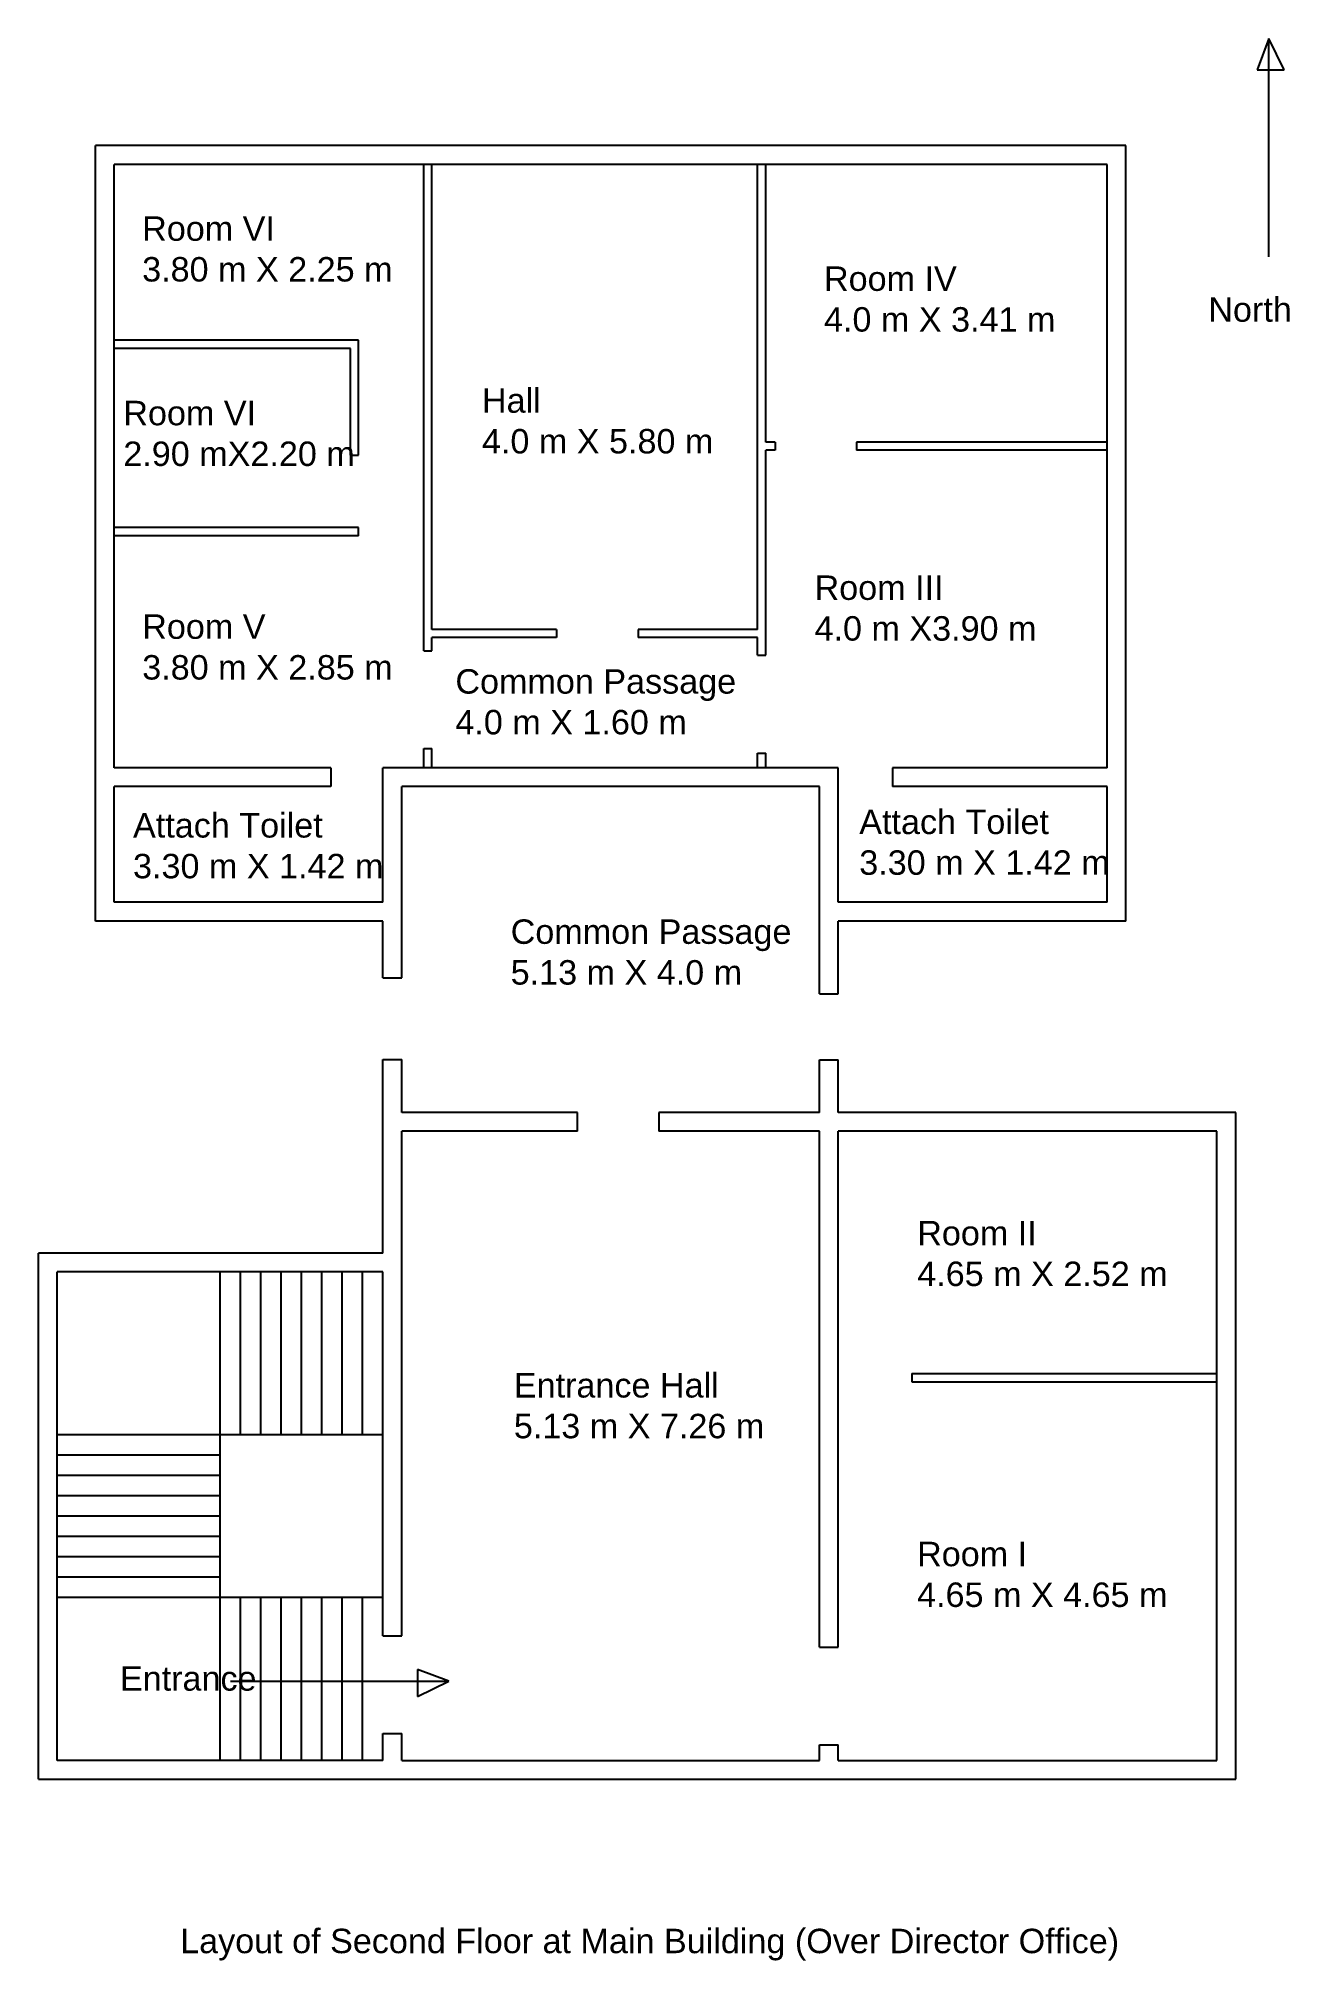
# Model space of a CAD drawing. Header units: millimetres. Extents: x 3020.8 to 3036.1, y 803.5 to 827.1.
import ezdxf

# ---------------------------------------------------------------- set-up
doc = ezdxf.new("R2010")
doc.units = ezdxf.units.MM
doc.styles.get("Standard").update_dxf_attribs({"font": 'arial.ttf'})

msp = doc.modelspace()

# ---------------------------------------------------------------- linework, layer by layer
for p, q in [((3035.884, 827.103), (3035.741, 826.719)), ((3035.884, 824.422), (3035.884, 827.103)), ((3036.071, 826.719), (3035.884, 827.103)), ((3035.741, 826.719), (3036.071, 826.719)), ((3021.476, 818.147), (3021.476, 825.787)), ((3034.126, 825.787), (3021.476, 825.787)), ((3034.126, 817.917), (3034.126, 825.787)), ((3021.706, 818.147), (3021.706, 825.557)), ((3033.896, 825.557), (3021.706, 825.557)), ((3025.506, 819.585), (3025.506, 825.557)), ((3025.606, 819.847), (3025.606, 825.557)), ((3029.606, 819.847), (3029.606, 825.557)), ((3029.706, 822.147), (3029.706, 825.557)), ((3033.896, 818.147), (3033.896, 825.557)), ((3024.706, 823.397), (3021.706, 823.397)), ((3024.706, 821.987), (3024.706, 823.397)), ((3024.606, 823.297), (3021.706, 823.297)), ((3024.606, 821.987), (3024.606, 823.297)), ((3024.606, 821.987), (3024.706, 821.987)), ((3029.82, 822.147), (3029.706, 822.147)), ((3029.82, 822.047), (3029.706, 822.047)), ((3029.706, 819.53), (3029.706, 822.047)), ((3029.82, 822.147), (3029.82, 822.047)), ((3033.896, 822.147), (3030.82, 822.147)), ((3030.82, 822.147), (3030.82, 822.047)), ((3033.896, 822.047), (3030.82, 822.047)), ((3024.706, 821.097), (3021.706, 821.097)), ((3024.706, 820.997), (3024.706, 821.097)), ((3024.706, 820.997), (3021.706, 820.997)), ((3027.138, 819.847), (3025.606, 819.847)), ((3027.138, 819.847), (3027.138, 819.747)), ((3029.606, 819.847), (3028.138, 819.847)), ((3028.138, 819.847), (3028.138, 819.747)), ((3027.138, 819.747), (3025.606, 819.747)), ((3025.606, 819.585), (3025.606, 819.747)), ((3029.606, 819.747), (3028.138, 819.747)), ((3029.606, 819.53), (3029.606, 819.747)), ((3025.506, 819.585), (3025.606, 819.585)), ((3029.606, 819.53), (3029.706, 819.53)), ((3025.506, 818.147), (3025.506, 818.385)), ((3025.506, 818.385), (3025.606, 818.385)), ((3025.606, 818.147), (3025.606, 818.385)), ((3029.606, 818.147), (3029.606, 818.33)), ((3029.606, 818.33), (3029.706, 818.33)), ((3029.706, 818.147), (3029.706, 818.33)), ((3021.476, 816.267), (3021.476, 818.147)), ((3024.365, 818.147), (3021.706, 818.147)), ((3024.365, 818.147), (3024.365, 817.917)), ((3025.006, 816.497), (3025.006, 818.147)), ((3030.596, 818.147), (3025.006, 818.147)), ((3030.596, 816.497), (3030.596, 818.147)), ((3033.896, 818.147), (3031.261, 818.147)), ((3031.261, 818.147), (3031.261, 817.917)), ((3034.126, 816.267), (3034.126, 818.147)), ((3021.706, 816.497), (3021.706, 817.917)), ((3024.365, 817.917), (3021.706, 817.917)), ((3030.366, 817.917), (3025.236, 817.917)), ((3025.236, 815.568), (3025.236, 817.917)), ((3030.366, 815.375), (3030.366, 817.917)), ((3033.896, 817.917), (3031.261, 817.917)), ((3033.896, 816.497), (3033.896, 817.917)), ((3025.006, 816.497), (3021.706, 816.497)), ((3033.896, 816.497), (3030.596, 816.497)), ((3025.006, 816.267), (3021.476, 816.267)), ((3025.006, 815.568), (3025.006, 816.267)), ((3034.126, 816.267), (3030.596, 816.267)), ((3030.596, 815.375), (3030.596, 816.267)), ((3025.006, 815.568), (3025.236, 815.568)), ((3030.366, 815.375), (3030.596, 815.375)), ((3025.006, 812.191), (3025.006, 814.568)), ((3025.006, 814.568), (3025.236, 814.568)), ((3025.236, 813.917), (3025.236, 814.568)), ((3030.366, 813.917), (3030.366, 814.563)), ((3030.366, 814.563), (3030.596, 814.563)), ((3030.596, 813.917), (3030.596, 814.563)), ((3027.393, 813.917), (3025.236, 813.917)), ((3025.236, 807.493), (3025.236, 813.687)), ((3027.393, 813.687), (3025.236, 813.687)), ((3027.393, 813.687), (3027.393, 813.917)), ((3028.393, 813.917), (3028.393, 813.687)), ((3030.366, 813.917), (3028.393, 813.917)), ((3030.366, 813.687), (3028.393, 813.687)), ((3030.366, 807.353), (3030.366, 813.687)), ((3035.476, 813.917), (3030.596, 813.917)), ((3035.246, 813.687), (3030.596, 813.687)), ((3030.596, 807.353), (3030.596, 813.687)), ((3035.246, 805.961), (3035.246, 813.687)), ((3035.476, 805.731), (3035.476, 813.917)), ((3020.776, 805.731), (3020.776, 812.191)), ((3025.006, 812.191), (3020.776, 812.191)), ((3021.006, 805.961), (3021.006, 811.961)), ((3025.006, 811.961), (3021.006, 811.961)), ((3023.006, 805.961), (3023.006, 811.961)), ((3023.256, 809.961), (3023.256, 811.961)), ((3023.506, 809.961), (3023.506, 811.961)), ((3023.756, 809.961), (3023.756, 811.961)), ((3024.006, 809.961), (3024.006, 811.961)), ((3024.256, 809.961), (3024.256, 811.961)), ((3024.506, 809.961), (3024.506, 811.961)), ((3024.756, 809.961), (3024.756, 811.961)), ((3025.006, 807.493), (3025.006, 811.961)), ((3031.501, 810.711), (3031.501, 810.611)), ((3031.501, 810.711), (3035.246, 810.711)), ((3031.501, 810.611), (3035.246, 810.611)), ((3025.006, 809.961), (3021.006, 809.961)), ((3023.006, 809.711), (3021.006, 809.711)), ((3023.006, 809.461), (3021.006, 809.461)), ((3023.006, 809.211), (3021.006, 809.211)), ((3023.006, 808.961), (3021.006, 808.961)), ((3023.006, 808.711), (3021.006, 808.711)), ((3023.006, 808.461), (3021.006, 808.461)), ((3023.006, 808.211), (3021.006, 808.211)), ((3025.006, 807.961), (3021.006, 807.961)), ((3023.256, 805.961), (3023.256, 807.961)), ((3023.506, 805.961), (3023.506, 807.961)), ((3023.756, 805.961), (3023.756, 807.961)), ((3024.006, 805.961), (3024.006, 807.961)), ((3024.256, 805.961), (3024.256, 807.961)), ((3024.506, 805.961), (3024.506, 807.961)), ((3024.756, 805.961), (3024.756, 807.961)), ((3025.006, 807.493), (3025.236, 807.493)), ((3030.366, 807.353), (3030.596, 807.353)), ((3023.134, 806.935), (3025.815, 806.935)), ((3025.815, 806.935), (3025.431, 807.078)), ((3025.431, 807.078), (3025.431, 806.747)), ((3025.431, 806.747), (3025.815, 806.935)), ((3025.006, 805.961), (3025.006, 806.293)), ((3025.006, 806.293), (3025.236, 806.293)), ((3025.236, 805.961), (3025.236, 806.293)), ((3030.366, 805.961), (3030.366, 806.153)), ((3030.366, 806.153), (3030.596, 806.153)), ((3030.596, 805.961), (3030.596, 806.153)), ((3025.006, 805.961), (3021.006, 805.961)), ((3025.236, 805.961), (3030.366, 805.961)), ((3030.596, 805.961), (3035.246, 805.961)), ((3020.776, 805.731), (3035.476, 805.731))]:
    msp.add_line(p, q)

# ---------------------------------------------------------------- texts
at = {"char_height": 0.3, "attachment_point": 1}
for s, width, heights, insert in [('Room VI\\P3.80 m X 2.25 m', 3.24016, [-0.807], (3022.049, 824.919)), ('Room IV\\P4.0 m X 3.41 m', 3.24016, [-0.807], (3030.421, 824.304)), ('North ', 3.24016, [-0.305], (3035.14, 823.925)), ('Hall\\P4.0 m X 5.80 m', 3.24016, [-0.806], (3026.221, 822.808)), ('Room VI\\P2.90 mX2.20 m', 3.24016, [-0.806], (3021.818, 822.654)), ('Room III\\P4.0 m X3.90 m', 3.24016, [-0.807], (3030.305, 820.51)), ('Room V\\P3.80 m X 2.85 m', 3.24016, [-0.807], (3022.05, 820.032)), ('Common Passage\\P4.0 m X 1.60 m', 4.3933, [-0.811], (3025.895, 819.359)), ('\\pxi-3,l4,t4;Attach Toilet\\P3.30 m X 1.42 m', 3.45118, [-0.807], (3021.637, 817.592)), ('\\pxi-3,l4,t4;Attach Toilet\\P3.30 m X 1.42 m', 3.45118, [-0.807], (3030.554, 817.635)), ('Common Passage\\P5.13 m X 4.0 m', 4.3933, [-0.812], (3026.574, 816.287)), ('Room II\\P4.65 m X 2.52 m', 3.24016, [-0.806], (3031.566, 812.586)), ('Entrance Hall\\P5.13 m X 7.26 m', 3.24016, [-0.807], (3026.613, 810.717)), ('Room I\\P4.65 m X 4.65 m', 3.24016, [-0.806], (3031.564, 808.646)), ('Entrance ', 3.24016, [-0.305], (3021.776, 807.118)), ('Layout of Second Floor at Main Building (Over Director Office)', 13.36466, [-0.394], (3022.516, 803.895))]:
    msp.add_mtext_dynamic_manual_height_columns(s, width=width, gutter_width=12.5, heights=heights, dxfattribs=dict(at, insert=insert))

doc.saveas('drawing.dxf')
